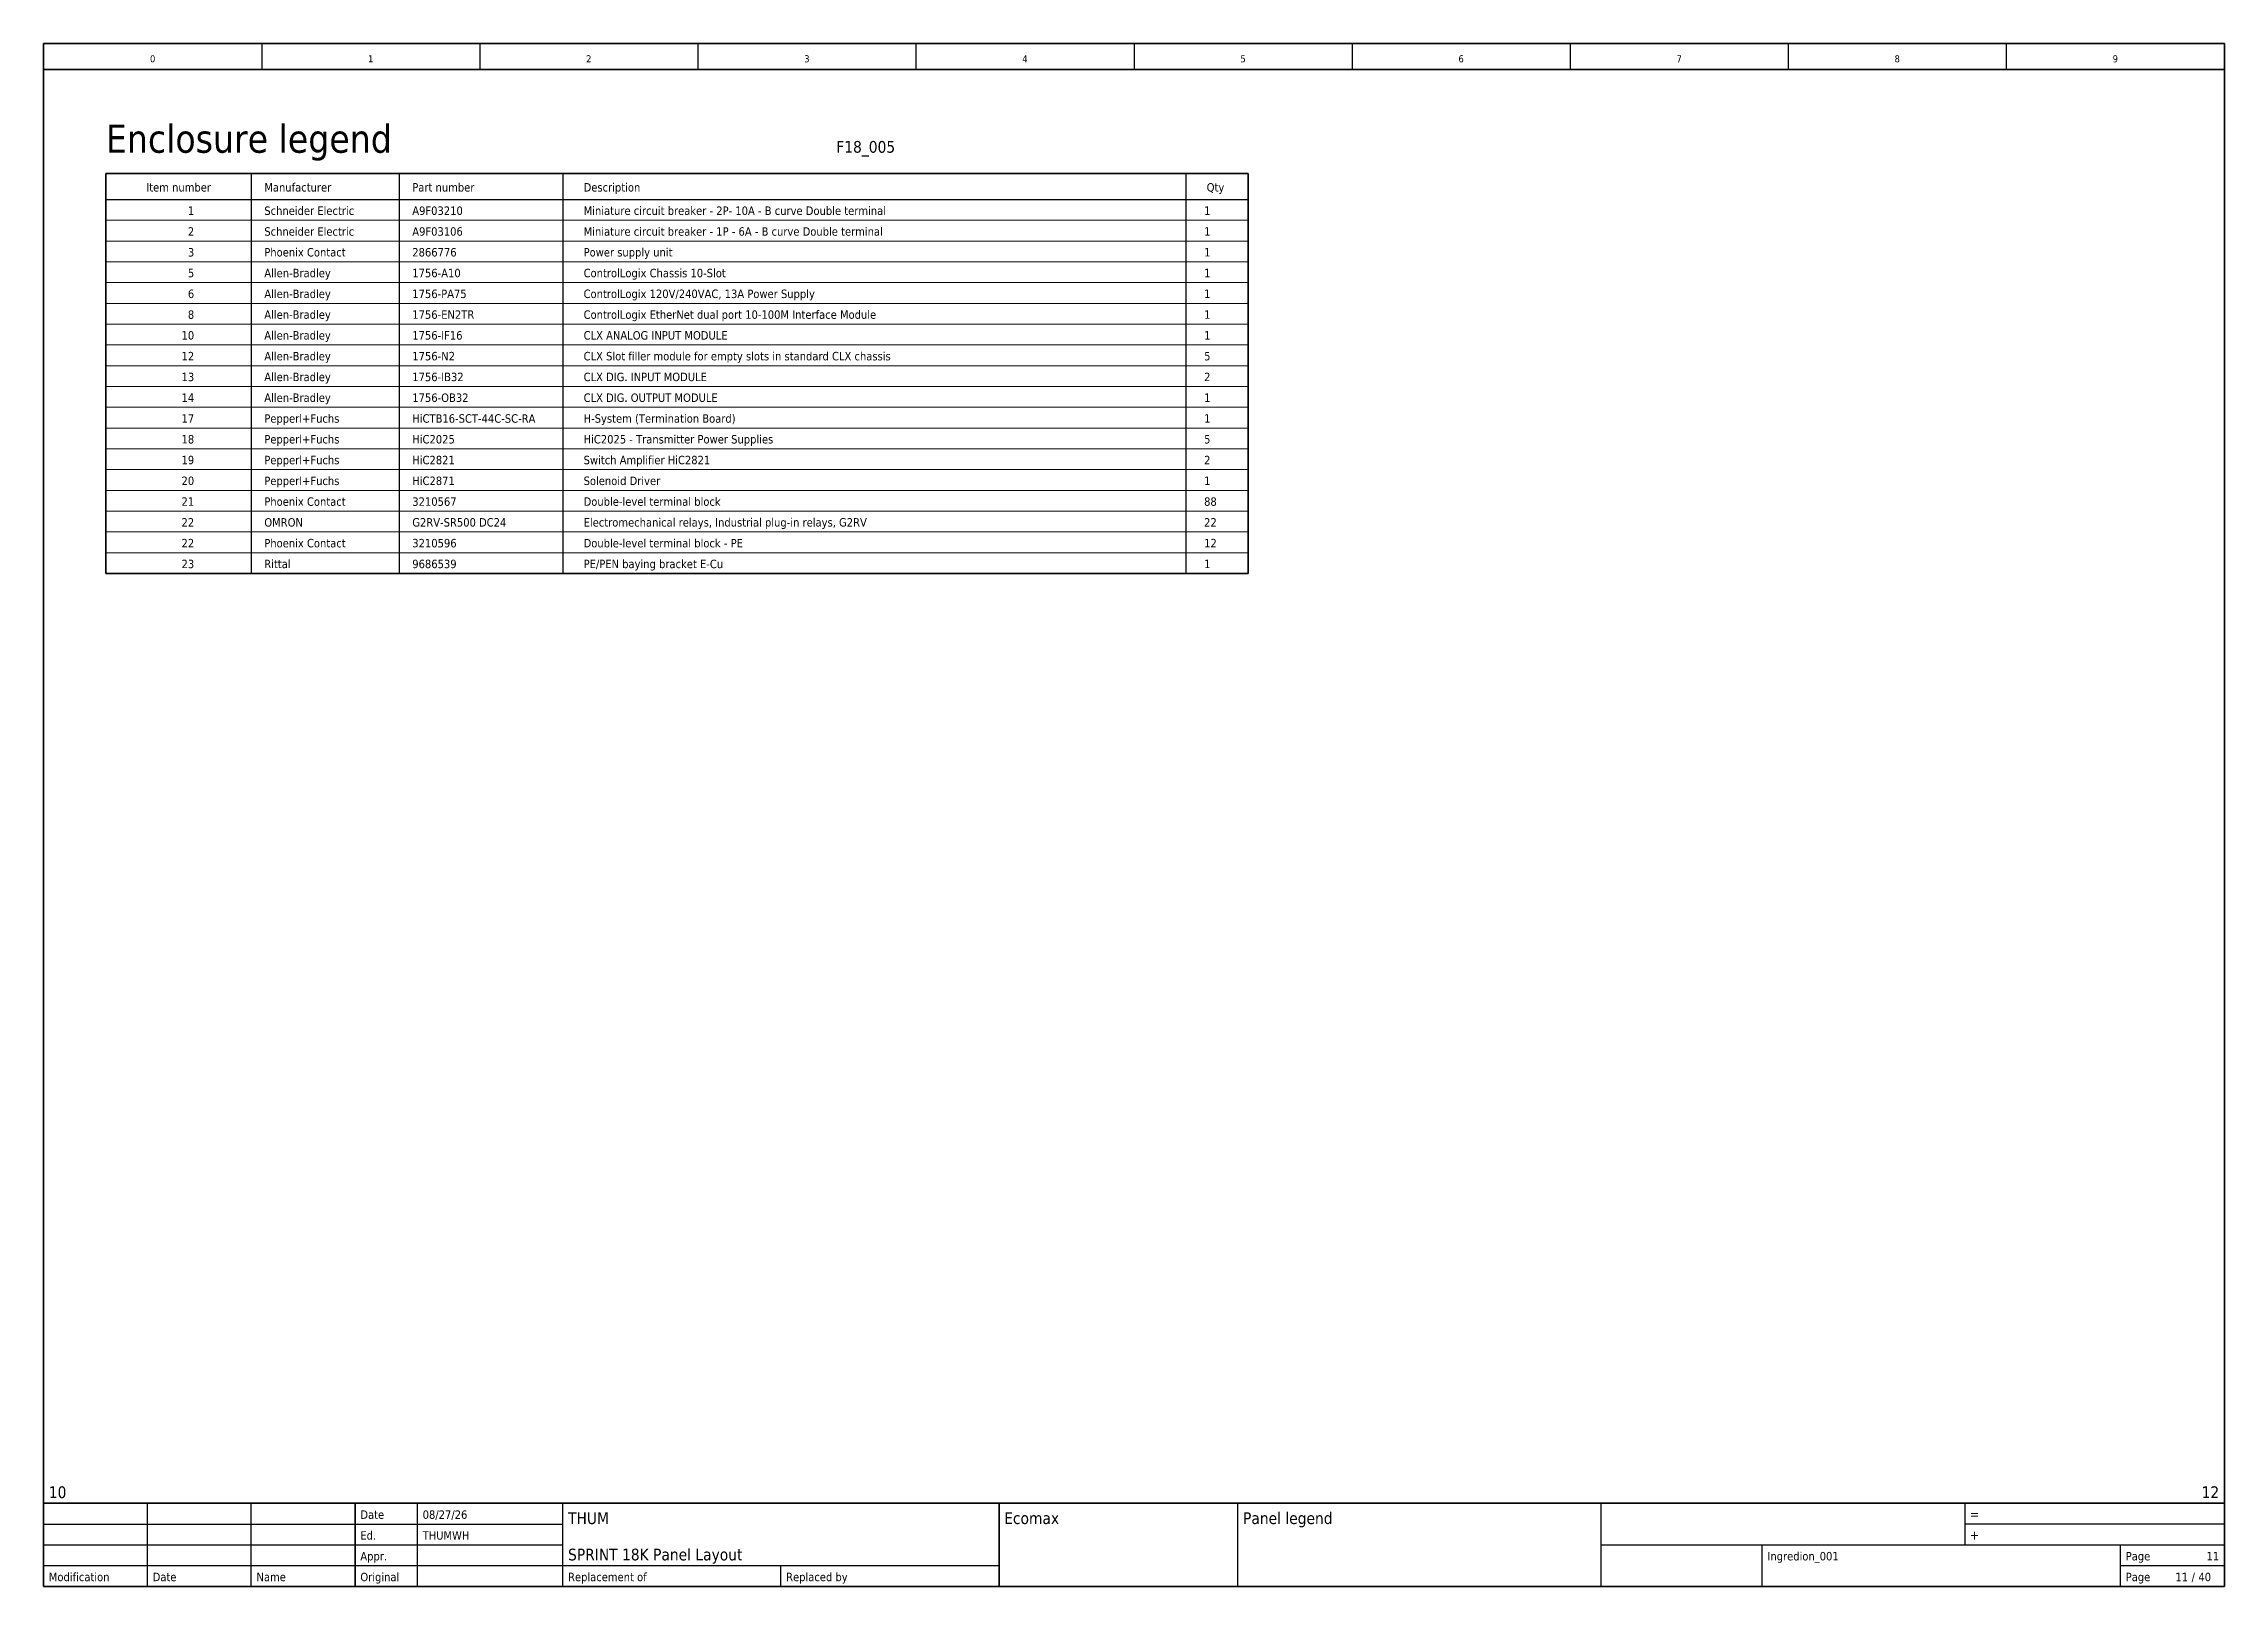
# Model space of a CAD drawing. Header units: millimetres. Extents: x 0 to 420, y 0 to 297.
import ezdxf
from ezdxf.enums import TextEntityAlignment as Align

# ---------------------------------------------------------------- set-up
doc = ezdxf.new("R2010")
doc.units = ezdxf.units.MM
for name, color, linetype, lineweight in [('EPLAN200', 7, 'Continuous', 35), ('EPLAN201', 7, 'Continuous', 35), ('EPLAN450', 7, 'Continuous', 35), ('EPLAN451', 7, 'Continuous', 35), ('EPLAN452', 7, 'Continuous', 35), ('EPLAN453', 7, 'Continuous', 35)]:
    doc.layers.add(name, color=color, linetype=linetype, lineweight=lineweight)
doc.styles.add('Tahoma', font='')
doc.styles.get('Tahoma').set_extended_font_data('Tahoma')

# ---------------------------------------------------------------- blocks, each defined once
blk = doc.blocks.new('EPLFRAME')
at = {"layer": 'EPLAN201', "linetype": 'Continuous', "lineweight": 25, "ltscale": 4}
for p, q in [((42, 297), (42, 292)), ((84, 297), (84, 292)), ((126, 297), (126, 292)), ((168, 297), (168, 292)), ((210, 297), (210, 292)), ((252, 297), (252, 292)), ((294, 297), (294, 292)), ((336, 297), (336, 292)), ((378, 297), (378, 292)), ((20, 0), (20, 16)), ((40, 0), (40, 16)), ((72, 0), (72, 16)), ((100, 0), (100, 16)), ((230, 0), (230, 16)), ((300, 0), (300, 16)), ((370, 16), (370, 8)), ((0, 12), (100, 12)), ((420, 12), (370, 12)), ((0, 8), (100, 8)), ((300, 8), (420, 8)), ((331, 0), (331, 8)), ((400, 0), (400, 8)), ((0, 4), (184, 4)), ((142, 0), (142, 4)), ((400, 4), (420, 4))]:
    blk.add_line(p, q, dxfattribs=at)
at = {"layer": 'EPLAN201', "linetype": 'Continuous', "lineweight": 35, "ltscale": 4}
for p, q in [((0, 292), (420, 292)), ((0, 16), (420, 16)), ((60, 0), (60, 16)), ((184, 0), (184, 16))]:
    blk.add_line(p, q, dxfattribs=at)
blk.add_lwpolyline([(0, 0), (420, 0), (420, 297), (0, 297)], close=True, dxfattribs=at)
at = {"layer": 'EPLAN201', "color": 7, "style": 'Tahoma'}
for s, height, p in [('Date', 1.625, (61, 13)), ('=', 1.81, (371, 13)), ('Ed.', 1.625, (61, 9)), ('+', 1.81, (371, 9)), ('Appr.', 1.625, (61, 5)), ('Page', 1.625, (401, 5)), ('Modification', 1.6254, (1, 1)), ('Date', 1.625, (21, 1)), ('Name', 1.625, (41, 1)), ('Original', 1.625, (61, 1)), ('Replacement of', 1.6254, (101, 1)), ('Replaced by', 1.6254, (143, 1)), ('Page', 1.625, (401, 1))]:
    blk.add_text(s, height=height, dxfattribs=at).set_placement(p)
blk.add_text('/', height=1.63, dxfattribs=at).set_placement((414, 1), align=Align.CENTER)
at = {"layer": 'EPLAN451', "color": 7, "style": 'Tahoma'}
for tag, p, height in [('14_10014', (101, 12), 2.26), ('14_10015', (185, 12), 2.26), ('14_10011', (101, 5), 2.26), ('14_10013', (332, 5), 1.63), ('14_10151', (73, 1), 1.63), ('14_10300', (415, 1), 1.63)]:
    blk.add_attdef(tag, p, '', height=height, dxfattribs=at)
blk.add_attdef('4_25020', text='', height=1.63, dxfattribs=at).set_placement((413, 1), align=Align.RIGHT)
at = {"layer": 'EPLAN452', "color": 7, "style": 'Tahoma'}
for tag, p, height in [('4_11041', (1, 17), 2.26), ('4_11071[1]', (1, 13), 1.63), ('4_11074[1]', (21, 13), 1.63), ('4_11070[1]', (41, 13), 1.63), ('4_11024', (73, 13), 1.63), ('4_11011', (231, 12), 2.26), ('4_11030', (301, 12), 2.26), ('4_20132_1001', (374, 13), 1.63), ('4_11071[2]', (1, 9), 1.63), ('4_11074[2]', (21, 9), 1.63), ('4_11070[2]', (41, 9), 1.63), ('4_11022', (73, 9), 1.63), ('4_20134_1001', (374, 9), 1.63), ('4_11071[3]', (1, 5), 1.63), ('4_11074[3]', (21, 5), 1.63), ('4_11070[3]', (41, 5), 1.63), ('4_11080', (73, 5), 1.63), ('4_11059', (301, 5), 1.63)]:
    blk.add_attdef(tag, p, '', height=height, dxfattribs=at)
for tag, height, p in [('4_11040', 2.26, (419, 17)), ('4_11000', 1.63, (419, 5)), ('4_11085', 1.63, (141, 1)), ('4_11086', 1.63, (183, 1))]:
    blk.add_attdef(tag, text='', height=height, dxfattribs=at).set_placement(p, align=Align.RIGHT)
at = {"layer": 'EPLAN453', "color": 7, "style": 'Tahoma'}
for tag, p in [('53_19005_1', (21, 293)), ('53_19005', (63, 293)), ('53_19005_8', (105, 293)), ('53_19005_6', (147, 293)), ('53_19005_7', (189, 293)), ('53_19005_9', (231, 293)), ('53_19005_3', (273, 293)), ('53_19005_2', (315, 293)), ('53_19005_4', (357, 293)), ('53_19005_5', (399, 293))]:
    blk.add_attdef(tag, text='', height=1.35, dxfattribs=at).set_placement(p, align=Align.BOTTOM_CENTER)
blk = doc.blocks.new('EPLFORMHEADER')
at = {"layer": 'EPLAN200', "linetype": 'Continuous', "lineweight": 35, "ltscale": 4}
for p, q in [((0, 0), (0, -5)), ((0, 0), (220, 0)), ((220, 0), (220, -5))]:
    blk.add_line(p, q, dxfattribs=at)
at = {"layer": 'EPLAN200', "linetype": 'Continuous', "lineweight": 25, "ltscale": 4}
for p, q in [((28, 0), (28, -5)), ((56.5, 0), (56.5, -5)), ((88, 0), (88, -5)), ((208, 0), (208, -5)), ((0, -5), (220, -5))]:
    blk.add_line(p, q, dxfattribs=at)
at = {"layer": 'EPLAN200', "color": 7, "style": 'Tahoma'}
blk.add_text('Item number', height=1.6254, dxfattribs=at).set_placement((14, -2.66254), align=Align.MIDDLE_CENTER)
for s, p in [('Manufacturer', (30.5, -2.66254)), ('Part number', (59, -2.66254)), ('Description', (92, -2.66254)), ('Qty', (212, -2.66254))]:
    blk.add_text(s, height=1.6254, dxfattribs=at).set_placement(p, align=Align.MIDDLE_LEFT)
blk = doc.blocks.new('EPLFORMDATA')
at = {"layer": 'EPLAN200', "linetype": 'Continuous', "lineweight": 35, "ltscale": 4}
for p, q in [((0, 0), (0, -4)), ((220, 0), (220, -4))]:
    blk.add_line(p, q, dxfattribs=at)
at = {"layer": 'EPLAN200', "linetype": 'Continuous', "lineweight": 25, "ltscale": 4}
for p, q in [((28, 0), (28, -4)), ((56.5, 0), (56.5, -4)), ((88, 0), (88, -4)), ((208, 0), (208, -4))]:
    blk.add_line(p, q, dxfattribs=at)
at = {"layer": 'EPLAN200', "linetype": 'Continuous', "lineweight": 13, "ltscale": 4}
blk.add_line((0, -4), (220, -4), dxfattribs=at)
at = {"layer": 'EPLAN450', "color": 7, "style": 'Tahoma'}
blk.add_attdef('0_20450', text='', height=1.6254, dxfattribs=at).set_placement((17, -2.16254), align=Align.MIDDLE_RIGHT)
for tag, p in [('0_22222', (30.5, -2.16254)), ('0_22003', (59, -2.16254)), ('0_22004', (92, -2.16254)), ('0_20102[1]', (211.5, -2.16254))]:
    blk.add_attdef(tag, text='', height=1.6254, dxfattribs=at).set_placement(p, align=Align.MIDDLE_LEFT)
blk = doc.blocks.new('EPLFORMFOOTER')
at = {"layer": 'EPLAN200', "linetype": 'Continuous', "lineweight": 35, "ltscale": 4}
blk.add_line((0, 0), (220, 0), dxfattribs=at)

msp = doc.modelspace()

# ---------------------------------------------------------------- block references
ref = msp.add_blockref('EPLFRAME', (0, 0))
ref.add_attrib('14_10011', 'SPRINT 18K Panel Layout', (101, 5), dxfattribs={"layer": 'EPLAN451', "color": 7, "height": 2.2575, "style": 'Tahoma'})
ref.add_attrib('4_11041', '10', (1, 17), dxfattribs={"layer": 'EPLAN452', "color": 7, "height": 2.2575, "style": 'Tahoma'})
ref.add_attrib('14_10013', 'Ingredion_001', (332, 5), dxfattribs={"layer": 'EPLAN451', "color": 7, "height": 1.6254, "style": 'Tahoma'})
ref.add_attrib('14_10014', 'THUM', (101, 12), dxfattribs={"layer": 'EPLAN451', "color": 7, "height": 2.2575, "style": 'Tahoma'})
ref.add_attrib('4_11022', 'THUMWH', (73, 9), dxfattribs={"layer": 'EPLAN452', "color": 7, "height": 1.6254, "style": 'Tahoma'})
ref.add_attrib('4_11011', 'Panel legend', (231, 12), dxfattribs={"layer": 'EPLAN452', "color": 7, "height": 2.2575, "style": 'Tahoma'})
ref.add_attrib('53_19005', '1', dxfattribs={"layer": 'EPLAN453', "color": 7, "height": 1.3545, "style": 'Tahoma'}).set_placement((63, 293), align=Align.BOTTOM_CENTER)
ref.add_attrib('53_19005_1', '0', dxfattribs={"layer": 'EPLAN453', "color": 7, "height": 1.3545, "style": 'Tahoma'}).set_placement((21, 293), align=Align.BOTTOM_CENTER)
ref.add_attrib('53_19005_2', '7', dxfattribs={"layer": 'EPLAN453', "color": 7, "height": 1.3545, "style": 'Tahoma'}).set_placement((315, 293), align=Align.BOTTOM_CENTER)
ref.add_attrib('53_19005_3', '6', dxfattribs={"layer": 'EPLAN453', "color": 7, "height": 1.3545, "style": 'Tahoma'}).set_placement((273, 293), align=Align.BOTTOM_CENTER)
ref.add_attrib('53_19005_4', '8', dxfattribs={"layer": 'EPLAN453', "color": 7, "height": 1.3545, "style": 'Tahoma'}).set_placement((357, 293), align=Align.BOTTOM_CENTER)
ref.add_attrib('53_19005_5', '9', dxfattribs={"layer": 'EPLAN453', "color": 7, "height": 1.3545, "style": 'Tahoma'}).set_placement((399, 293), align=Align.BOTTOM_CENTER)
ref.add_attrib('53_19005_6', '3', dxfattribs={"layer": 'EPLAN453', "color": 7, "height": 1.3545, "style": 'Tahoma'}).set_placement((147, 293), align=Align.BOTTOM_CENTER)
ref.add_attrib('14_10300', '40', (415, 1), dxfattribs={"layer": 'EPLAN451', "color": 7, "height": 1.6254, "style": 'Tahoma'})
ref.add_attrib('4_11040', '12', dxfattribs={"layer": 'EPLAN452', "color": 7, "height": 2.2575, "style": 'Tahoma'}).set_placement((419, 17), align=Align.RIGHT)
ref.add_attrib('53_19005_7', '4', dxfattribs={"layer": 'EPLAN453', "color": 7, "height": 1.3545, "style": 'Tahoma'}).set_placement((189, 293), align=Align.BOTTOM_CENTER)
ref.add_attrib('4_11024', '08/27/26', (73, 13), dxfattribs={"layer": 'EPLAN452', "color": 7, "height": 1.6254, "style": 'Tahoma'})
ref.add_attrib('14_10015', 'Ecomax', (185, 12), dxfattribs={"layer": 'EPLAN451', "color": 7, "height": 2.2575, "style": 'Tahoma'})
ref.add_attrib('4_11000', '11', dxfattribs={"layer": 'EPLAN452', "color": 7, "height": 1.6254, "style": 'Tahoma'}).set_placement((419, 5), align=Align.RIGHT)
ref.add_attrib('53_19005_8', '2', dxfattribs={"layer": 'EPLAN453', "color": 7, "height": 1.3545, "style": 'Tahoma'}).set_placement((105, 293), align=Align.BOTTOM_CENTER)
ref.add_attrib('53_19005_9', '5', dxfattribs={"layer": 'EPLAN453', "color": 7, "height": 1.3545, "style": 'Tahoma'}).set_placement((231, 293), align=Align.BOTTOM_CENTER)
ref.add_attrib('4_25020', '11', dxfattribs={"layer": 'EPLAN451', "color": 7, "height": 1.6254, "style": 'Tahoma'}).set_placement((413, 1), align=Align.RIGHT)
for name, p in [('EPLFORMHEADER', (12, 272)), ('EPLFORMFOOTER', (12, 195))]:
    msp.add_blockref(name, p)
for p, values in [((12, 267), {'0_22222': 'Schneider Electric', '0_22003': 'A9F03210', '0_20450': '1', '0_20102[1]': '1', '0_22004': 'Miniature circuit breaker - 2P- 10A - B curve Double terminal'}), ((12, 263), {'0_22222': 'Schneider Electric', '0_22003': 'A9F03106', '0_20450': '2', '0_20102[1]': '1', '0_22004': 'Miniature circuit breaker - 1P - 6A - B curve Double terminal'}), ((12, 259), {'0_22222': 'Phoenix Contact', '0_22003': '2866776', '0_20450': '3', '0_20102[1]': '1', '0_22004': 'Power supply unit'}), ((12, 255), {'0_22222': 'Allen-Bradley', '0_22003': '1756-A10', '0_20450': '5', '0_20102[1]': '1', '0_22004': 'ControlLogix Chassis 10-Slot'}), ((12, 251), {'0_22222': 'Allen-Bradley', '0_22003': '1756-PA75', '0_20450': '6', '0_20102[1]': '1', '0_22004': 'ControlLogix 120V/240VAC, 13A Power Supply'}), ((12, 247), {'0_22222': 'Allen-Bradley', '0_22003': '1756-EN2TR', '0_20450': '8', '0_20102[1]': '1', '0_22004': 'ControlLogix EtherNet dual port 10-100M Interface Module'}), ((12, 243), {'0_22222': 'Allen-Bradley', '0_22003': '1756-IF16', '0_20450': '10', '0_20102[1]': '1', '0_22004': 'CLX ANALOG INPUT MODULE'}), ((12, 239), {'0_22222': 'Allen-Bradley', '0_22003': '1756-N2', '0_20450': '12', '0_20102[1]': '5', '0_22004': 'CLX Slot filler module for empty slots in standard CLX chassis'}), ((12, 235), {'0_22222': 'Allen-Bradley', '0_22003': '1756-IB32', '0_20450': '13', '0_20102[1]': '2', '0_22004': 'CLX DIG. INPUT MODULE'}), ((12, 231), {'0_22222': 'Allen-Bradley', '0_22003': '1756-OB32', '0_20450': '14', '0_20102[1]': '1', '0_22004': 'CLX DIG. OUTPUT MODULE'}), ((12, 227), {'0_22222': 'Pepperl+Fuchs', '0_22003': 'HiCTB16-SCT-44C-SC-RA', '0_20450': '17', '0_20102[1]': '1', '0_22004': 'H-System (Termination Board)'}), ((12, 223), {'0_22222': 'Pepperl+Fuchs', '0_22003': 'HiC2025', '0_20450': '18', '0_20102[1]': '5', '0_22004': 'HiC2025 - Transmitter Power Supplies'}), ((12, 219), {'0_22222': 'Pepperl+Fuchs', '0_22003': 'HiC2821', '0_20450': '19', '0_20102[1]': '2', '0_22004': 'Switch Amplifier HiC2821'}), ((12, 215), {'0_22222': 'Pepperl+Fuchs', '0_22003': 'HiC2871', '0_20450': '20', '0_20102[1]': '1', '0_22004': 'Solenoid Driver'}), ((12, 211), {'0_22222': 'Phoenix Contact', '0_22003': '3210567', '0_20450': '21', '0_20102[1]': '88', '0_22004': 'Double-level terminal block'}), ((12, 207), {'0_22222': 'OMRON', '0_22003': 'G2RV-SR500 DC24', '0_20450': '22', '0_20102[1]': '22', '0_22004': 'Electromechanical relays, Industrial plug-in relays, G2RV'}), ((12, 203), {'0_22222': 'Phoenix Contact', '0_22003': '3210596', '0_20450': '22', '0_20102[1]': '12', '0_22004': 'Double-level terminal block - PE'}), ((12, 199), {'0_22222': 'Rittal', '0_22003': '9686539', '0_20450': '23', '0_20102[1]': '1', '0_22004': 'PE/PEN baying bracket E-Cu'})]:
    msp.add_blockref('EPLFORMDATA', p).add_auto_attribs(values)

# ---------------------------------------------------------------- texts
at = {"layer": 'EPLAN200', "color": 7, "style": 'Tahoma'}
msp.add_text('Enclosure legend', height=5.418, dxfattribs=at).set_placement((12, 276))
at = {"layer": 'EPLAN452', "color": 7, "style": 'Tahoma'}
msp.add_text('F18_005', height=2.2575, dxfattribs=at).set_placement((164, 276), align=Align.RIGHT)

doc.saveas('drawing.dxf')
